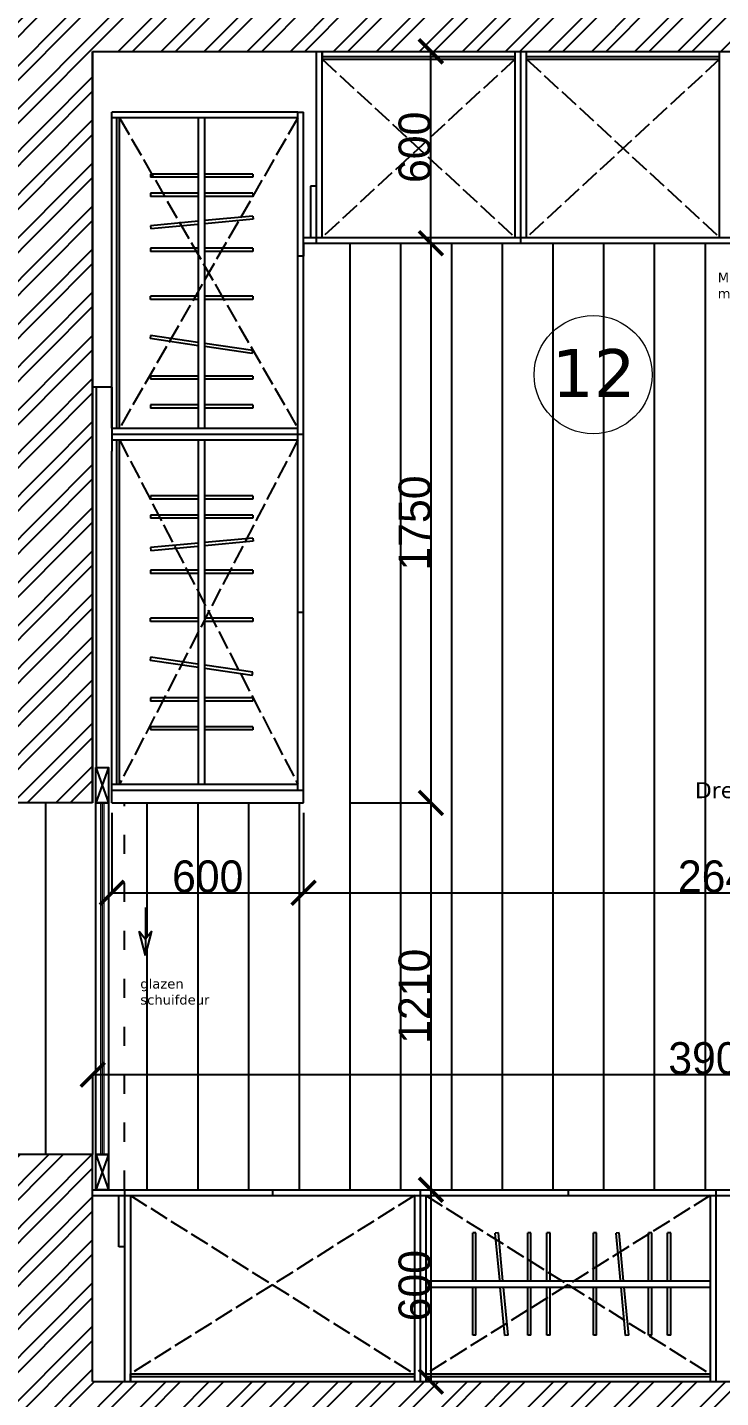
# Model space of a CAD drawing. Header units: millimetres. Extents: x -153917 to -31303, y -39726 to 31262.
# Drawn here: x -102134 to -99965, y -2575 to 1710 of the extents above; entities that cross this region are included whole.
import ezdxf

# ---------------------------------------------------------------- set-up
doc = ezdxf.new("R2010")
doc.units = ezdxf.units.MM
doc.header["$LTSCALE"] = 5
doc.linetypes.add('ACAD_ISO02W100', pattern=[15, 12, -3])
doc.linetypes.add('ACAD_ISO03W100', pattern=[30, 12, -18])
for name, color, linetype in [('Bemating', 1, 'Continuous'), ('invulling muren', 252, 'Continuous'), ('Meubel', 8, 'Continuous'), ('Meubels', 8, 'Continuous'), ('muren', 7, 'Continuous'), ('Tekst', 7, 'Continuous')]:
    doc.layers.add(name, color=color, linetype=linetype)
doc.layers.add('Nummering schrijnwerkerij', color=80, linetype='Continuous', lineweight=0)
doc.layers.add('verre', color=4, linetype='Continuous', lineweight=0)
doc.layers.add('parket', color=7, linetype='Continuous', true_color=0xe6d6b7)
doc.styles.add('Geneva', font='')
doc.styles.get('Geneva').set_extended_font_data('Geneva')
doc.dimstyles.new('ISO-25', dxfattribs={"dimtxt": 100, "dimasz": 25, "dimexe": 1.25, "dimexo": 0.625, "dimtad": 1, "dimtxsty": 'Standard', "dimblk": 'ARCHTICK', "dimcen": 2.5, "dimse1": 1, "dimse2": 1, "dimadec": 0, "dimazin": 0, "dimtfac": 1, "dimtmove": 0, "dimatfit": 3, "dimfxl": 1, "dimarcsym": 0})

# ---------------------------------------------------------------- blocks, each defined once
blk = doc.blocks.new('_ArchTick')
at = {"color": 0, "linetype": 'ByBlock', "const_width": 0.15}
blk.add_lwpolyline([(-0.5, -0.5), (0.5, 0.5)], dxfattribs=at)
blk = doc.blocks.new('*D383')
at = {"layer": 'Bemating', "color": 0, "lineweight": -2, "transparency": 16777216}
for p, q in [((-114929.6, -10738.3), (-114929.6, -10989.5)), ((-97729.6, -10738.3), (-97729.6, -10989.5)), ((-114929.6, -10988.3), (-97729.6, -10988.3))]:
    blk.add_line(p, q, dxfattribs=at)
at = {"layer": 'Defpoints', "color": 0, "transparency": 16777216}
for p in [(-114929.6, 501.3), (-97729.6, -2778.7), (-97729.6, -10988.3)]:
    blk.add_point(p, dxfattribs=at)
at = {"layer": 'Bemating', "color": 0, "lineweight": -2, "transparency": 16777216, "xscale": 75, "yscale": 75, "zscale": 75, "rotation": 180}
blk.add_blockref('_ArchTick', (-114929.6, -10988.3), dxfattribs=at)
at = {"layer": 'Bemating', "color": 0, "lineweight": -2, "transparency": 16777216, "xscale": 75, "yscale": 75, "zscale": 75}
blk.add_blockref('_ArchTick', (-97729.6, -10988.3), dxfattribs=at)
at = {"layer": 'Bemating', "color": 0, "transparency": 16777216, "insert": (-106329.6, -10937.6), "char_height": 100, "attachment_point": 5, "style": 'Geneva'}
blk.add_mtext('17200', dxfattribs=at)
blk = doc.blocks.new('*D587')
at = {"layer": 'Bemating', "color": 0, "lineweight": -2, "transparency": 16777216}
for p, q in [((-101869.6, -746.1), (-101869.6, -997.3)), ((-101269.6, -746.1), (-101269.6, -997.3)), ((-101869.6, -996.1), (-101269.6, -996.1))]:
    blk.add_line(p, q, dxfattribs=at)
at = {"layer": 'Defpoints', "color": 0, "transparency": 16777216}
for p in [(-101869.6, -714.7), (-101269.6, -714.7), (-101269.6, -996.1)]:
    blk.add_point(p, dxfattribs=at)
at = {"layer": 'Bemating', "color": 0, "lineweight": -2, "transparency": 16777216, "xscale": 75, "yscale": 75, "zscale": 75, "rotation": 180}
blk.add_blockref('_ArchTick', (-101869.6, -996.1), dxfattribs=at)
at = {"layer": 'Bemating', "color": 0, "lineweight": -2, "transparency": 16777216, "xscale": 75, "yscale": 75, "zscale": 75}
blk.add_blockref('_ArchTick', (-101269.6, -996.1), dxfattribs=at)
at = {"layer": 'Bemating', "color": 0, "transparency": 16777216, "insert": (-101569.6, -945.5), "char_height": 100, "attachment_point": 5, "style": 'Geneva'}
blk.add_mtext('600', dxfattribs=at)
blk = doc.blocks.new('*D588')
at = {"layer": 'Bemating', "color": 0, "lineweight": -2, "transparency": 16777216}
for p, q in [((-101269.6, -746.1), (-101269.6, -997.3)), ((-98629.6, -746.1), (-98629.6, -997.3)), ((-101269.6, -996.1), (-98629.6, -996.1))]:
    blk.add_line(p, q, dxfattribs=at)
at = {"layer": 'Defpoints', "color": 0, "transparency": 16777216}
for p in [(-101269.6, -714.7), (-98629.6, -714.7), (-98629.6, -996.1)]:
    blk.add_point(p, dxfattribs=at)
at = {"layer": 'Bemating', "color": 0, "lineweight": -2, "transparency": 16777216, "xscale": 75, "yscale": 75, "zscale": 75, "rotation": 180}
blk.add_blockref('_ArchTick', (-101269.6, -996.1), dxfattribs=at)
at = {"layer": 'Bemating', "color": 0, "lineweight": -2, "transparency": 16777216, "xscale": 75, "yscale": 75, "zscale": 75}
blk.add_blockref('_ArchTick', (-98629.6, -996.1), dxfattribs=at)
at = {"layer": 'Bemating', "color": 0, "transparency": 16777216, "insert": (-99949.6, -945.5), "char_height": 100, "attachment_point": 5, "style": 'Geneva'}
blk.add_mtext('2640', dxfattribs=at)
blk = doc.blocks.new('*D590')
at = {"layer": 'Bemating', "color": 0, "lineweight": -2, "transparency": 16777216}
for p, q in [((-101121.2, 1035.3), (-100869.9, 1035.3)), ((-100871.2, 1035.3), (-100871.2, -714.7)), ((-101121.2, -714.7), (-100869.9, -714.7))]:
    blk.add_line(p, q, dxfattribs=at)
at = {"layer": 'Defpoints', "color": 0, "transparency": 16777216}
for p in [(-101269.6, 1035.3), (-101269.6, -714.7), (-100871.2, -714.7)]:
    blk.add_point(p, dxfattribs=at)
at = {"layer": 'Bemating', "color": 0, "lineweight": -2, "transparency": 16777216, "xscale": 75, "yscale": 75, "zscale": 75}
for p, rotation in [((-100871.2, 1035.3), 90), ((-100871.2, -714.7), 270)]:
    blk.add_blockref('_ArchTick', p, dxfattribs=dict(at, rotation=rotation))
at = {"layer": 'Bemating', "color": 0, "transparency": 16777216, "insert": (-100921.8, 160.3), "char_height": 100, "attachment_point": 5, "rotation": 90, "style": 'Geneva'}
blk.add_mtext('1750', dxfattribs=at)
blk = doc.blocks.new('*D591')
at = {"layer": 'Bemating', "color": 0, "lineweight": -2, "transparency": 16777216}
for p, q in [((-101121.2, -714.7), (-100869.9, -714.7)), ((-100871.2, -714.7), (-100871.2, -1924.7)), ((-101121.2, -1924.7), (-100869.9, -1924.7))]:
    blk.add_line(p, q, dxfattribs=at)
at = {"layer": 'Defpoints', "color": 0, "transparency": 16777216}
for p in [(-101269.6, -714.7), (-101829.6, -1924.7), (-100871.2, -1924.7)]:
    blk.add_point(p, dxfattribs=at)
at = {"layer": 'Bemating', "color": 0, "lineweight": -2, "transparency": 16777216, "xscale": 75, "yscale": 75, "zscale": 75}
for p, rotation in [((-100871.2, -714.7), 90), ((-100871.2, -1924.7), 270)]:
    blk.add_blockref('_ArchTick', p, dxfattribs=dict(at, rotation=rotation))
at = {"layer": 'Bemating', "color": 0, "transparency": 16777216, "insert": (-100921.8, -1319.7), "char_height": 100, "attachment_point": 5, "rotation": 90, "style": 'Geneva'}
blk.add_mtext('1210', dxfattribs=at)
blk = doc.blocks.new('*D592')
at = {"layer": 'Bemating', "color": 0, "lineweight": -2, "transparency": 16777216}
for p, q in [((-101121.2, -1924.7), (-100869.9, -1924.7)), ((-100871.2, -1924.7), (-100871.2, -2524.7)), ((-101121.2, -2524.7), (-100869.9, -2524.7))]:
    blk.add_line(p, q, dxfattribs=at)
at = {"layer": 'Defpoints', "color": 0, "transparency": 16777216}
for p in [(-101829.6, -1924.7), (-101829.6, -2524.7), (-100871.2, -2524.7)]:
    blk.add_point(p, dxfattribs=at)
at = {"layer": 'Bemating', "color": 0, "lineweight": -2, "transparency": 16777216, "xscale": 75, "yscale": 75, "zscale": 75}
for p, rotation in [((-100871.2, -1924.7), 90), ((-100871.2, -2524.7), 270)]:
    blk.add_blockref('_ArchTick', p, dxfattribs=dict(at, rotation=rotation))
at = {"layer": 'Bemating', "color": 0, "transparency": 16777216, "insert": (-100921.8, -2224.7), "char_height": 100, "attachment_point": 5, "rotation": 90, "style": 'Geneva'}
blk.add_mtext('600', dxfattribs=at)
blk = doc.blocks.new('*D593')
at = {"layer": 'Bemating', "color": 0, "lineweight": -2, "transparency": 16777216}
for p, q in [((-101121.2, 1635.3), (-100869.9, 1635.3)), ((-100871.2, 1035.3), (-100871.2, 1635.3)), ((-101121.2, 1035.3), (-100869.9, 1035.3))]:
    blk.add_line(p, q, dxfattribs=at)
at = {"layer": 'Defpoints', "color": 0, "transparency": 16777216}
for p in [(-101229.6, 1635.3), (-100871.2, 1635.3), (-101269.6, 1035.3)]:
    blk.add_point(p, dxfattribs=at)
at = {"layer": 'Bemating', "color": 0, "lineweight": -2, "transparency": 16777216, "xscale": 75, "yscale": 75, "zscale": 75}
for p, rotation in [((-100871.2, 1635.3), 90), ((-100871.2, 1035.3), 270)]:
    blk.add_blockref('_ArchTick', p, dxfattribs=dict(at, rotation=rotation))
at = {"layer": 'Bemating', "color": 0, "transparency": 16777216, "insert": (-100921.8, 1335.3), "char_height": 100, "attachment_point": 5, "rotation": 90, "style": 'Geneva'}
blk.add_mtext('600', dxfattribs=at)
blk = doc.blocks.new('*D594')
at = {"layer": 'Bemating', "color": 0, "lineweight": -2, "transparency": 16777216}
for p, q in [((-101929.6, -1814.5), (-101929.6, -1563.2)), ((-101929.6, -1564.5), (-98029.6, -1564.5)), ((-98029.6, -1814.5), (-98029.6, -1563.2))]:
    blk.add_line(p, q, dxfattribs=at)
at = {"layer": 'Defpoints', "color": 0, "transparency": 16777216}
for p in [(-98029.6, -1564.5), (-101929.6, -1924.7), (-98029.6, -1924.7)]:
    blk.add_point(p, dxfattribs=at)
at = {"layer": 'Bemating', "color": 0, "lineweight": -2, "transparency": 16777216, "xscale": 75, "yscale": 75, "zscale": 75, "rotation": 180}
blk.add_blockref('_ArchTick', (-101929.6, -1564.5), dxfattribs=at)
at = {"layer": 'Bemating', "color": 0, "lineweight": -2, "transparency": 16777216, "xscale": 75, "yscale": 75, "zscale": 75}
blk.add_blockref('_ArchTick', (-98029.6, -1564.5), dxfattribs=at)
at = {"layer": 'Bemating', "color": 0, "transparency": 16777216, "insert": (-99979.6, -1513.9), "char_height": 100, "attachment_point": 5, "style": 'Geneva'}
blk.add_mtext('3900', dxfattribs=at)

msp = doc.modelspace()

# ---------------------------------------------------------------- hatches: boundary and pattern name
at = {"layer": 'invulling muren'}
h = msp.add_hatch(dxfattribs=at)
h.set_pattern_fill('ANSI32', color=256, scale=10)
h.set_pattern_definition([(45, (1e-10, -23136.5), (-67.35192, 67.35192), []), (45, (44.9, -23136.5), (-67.35192, 67.35192), [])])
h.paths.add_polyline_path([(-98029.643, 1785.315), (-103329.643, 1785.315), (-103329.643, 4172.815), (-103479.643, 4172.815), (-103479.643, 1785.315), (-104389.643, 1785.315), (-104389.643, 1635.315), (-104359.643, 1635.315), (-103329.643, 1635.315), (-102229.643, 1635.315), (-102229.643, -714.685), (-101929.643, -714.685), (-101929.643, 1635.315), (-98029.643, 1635.315), (-98029.643, 651.315), (-98029.643, -734.685), (-97879.643, -734.685), (-97879.643, 4172.815), (-98029.643, 4172.815)])
h.paths.add_polyline_path([(-102229.643, -4384.685), (-103159.643, -4384.685), (-103159.643, -4394.685), (-103159.643, -4484.685), (-102229.643, -4484.685), (-102229.643, -4673.685), (-102229.643, -4784.685), (-102229.643, -5676.685), (-102229.643, -7734.685), (-102079.643, -7734.685), (-102079.643, -6414.685), (-102019.643, -6414.685), (-101929.643, -6414.685), (-101929.643, -5676.685), (-101929.643, -2778.685), (-101929.643, -2624.685), (-98029.643, -2624.685), (-98029.643, -2928.685), (-98029.643, -5602.185), (-97879.643, -5602.185), (-97879.643, -1794.685), (-98029.643, -1794.685), (-98029.643, -1824.685), (-98029.643, -2524.685), (-101929.643, -2524.685), (-101929.643, -1814.685), (-102229.643, -1814.685)])
h.paths.add_polyline_path([(-108529.643, -9564.685), (-108529.643, -9194.685), (-108679.643, -9194.685), (-108679.643, -9714.685), (-108059.643, -9714.685), (-108059.643, -9564.685), (-108089.643, -9564.685)])
h.paths.add_polyline_path([(-105079.643, -9564.685), (-105079.643, -4484.685), (-104009.643, -4484.685), (-104009.643, -4474.685), (-104009.643, -4384.685), (-105079.643, -4384.685), (-105079.643, -2839.685), (-105089.643, -2839.685), (-105179.643, -2839.685), (-105179.643, -3064.685), (-105279.643, -3064.685), (-105279.643, -3074.685), (-105279.643, -3214.685), (-105229.643, -3214.685), (-105229.643, -9564.685), (-106599.643, -9564.685), (-106599.643, -9714.685), (-104559.643, -9714.685), (-104559.643, -9564.685), (-104589.643, -9564.685)])
h.paths.add_polyline_path([(-102229.643, -9564.685), (-103099.643, -9564.685), (-103099.643, -9714.685), (-102079.643, -9714.685), (-102079.643, -9194.685), (-102229.643, -9194.685), (-102229.643, -9224.685)])
at = {"layer": 'parket'}
h = msp.add_hatch(dxfattribs=at)
h.set_pattern_fill('LINE', color=256, scale=50, angle=90)
h.paths.add_polyline_path([(-102629.643, 1635.315), (-102729.643, 1635.315), (-103329.643, 1635.315), (-104359.643, 1635.315), (-104359.643, 1605.315), (-105879.643, 1605.315), (-105879.643, 1635.315), (-106349.643, 1635.315), (-106349.643, 925.315), (-104719.643, 925.315), (-104719.643, -954.685), (-106349.643, -954.685), (-106349.643, -1664.685), (-105079.643, -1664.685), (-105079.643, -1989.685), (-105079.643, -1999.685), (-105079.643, -2024.685, -0.41421356), (-104299.643, -2804.685), (-105079.643, -2804.685), (-105079.643, -2839.685), (-105079.643, -3064.685), (-103332.674, -3064.685, -0.44024961), (-103033.105, -2921.807, -0.59671455), (-102524.763, -3064.685), (-102229.643, -3064.685), (-102229.643, -1814.685), (-102229.643, -714.685), (-102729.643, -714.685), (-102729.643, 925.315), (-102629.643, 925.315)])
h.paths.add_polyline_path([(-104619.643, 925.315), (-104119.643, 925.315), (-104119.643, -954.685), (-104619.643, -954.685)], flags=0)
h.paths.add_polyline_path([(-102355.605, -2375.015, -1), (-103075.605, -2375.015, -1)], flags=0)
h.paths.add_polyline_path([(-103332.674, -3064.685), (-105079.643, -3064.685), (-105079.643, -3214.685), (-103326.092, -3214.685, -0.09630231), (-103342.48, -3130.387, -0.07421812)])
h.paths.add_polyline_path([(-102229.643, -3064.685), (-102524.763, -3064.685, -0.12708391), (-102529.567, -3214.685), (-102229.643, -3214.685)])
h.paths.add_polyline_path([(-102229.643, -3214.685), (-102529.567, -3214.685, -0.57521123), (-103033.105, -3338.968, -0.41432246), (-103326.092, -3214.685), (-105079.643, -3214.685), (-105079.643, -3934.685), (-104727.089, -3934.685, -2.19747734), (-104425.492, -3934.685), (-104209.643, -3934.685, -0.41421356), (-104009.643, -4134.685), (-104009.643, -4384.685), (-103999.643, -4384.685), (-103974.643, -4384.685), (-103194.643, -4384.685), (-103159.643, -4384.685), (-102229.643, -4384.685)])
h.paths.add_polyline_path([(-102355.605, -3885.76, -1), (-103075.605, -3885.76, -1)], flags=16)
h.paths.add_polyline_path([(-104119.643, 925.315), (-104119.643, -954.685), (-104619.643, -954.685), (-104619.643, 925.315)], flags=16)
h.paths.add_polyline_path([(-102355.605, -2375.015, -1), (-103075.605, -2375.015, -1)], flags=16)
h.paths.add_polyline_path([(-105079.643, -2024.685), (-105079.643, -2804.685), (-104299.643, -2804.685, 0.41421356)], flags=17)
h.paths.add_polyline_path([(-103194.643, -4384.685), (-103974.643, -4384.685), (-103974.643, -4424.685), (-103964.643, -4424.685), (-103964.643, -4444.685), (-103204.643, -4444.685), (-103204.643, -4424.685), (-103194.643, -4424.685)])
h.paths.add_polyline_path([(-101919.643, -714.685), (-101919.643, -604.685), (-101879.643, -604.685), (-101879.643, -714.685), (-101879.643, -1814.685), (-101879.643, -1924.685), (-101829.643, -1924.685), (-101829.643, -714.685), (-101869.643, -714.685), (-101869.643, 385.315), (-101869.643, 585.315), (-101929.643, 585.315), (-101929.643, -714.685), (-102229.643, -714.685), (-102229.643, -1814.685), (-101929.643, -1814.685), (-101929.643, -1924.685), (-101919.643, -1924.685), (-101919.643, -1814.685)])
h.paths.add_polyline_path([(-98059.643, -734.685), (-98059.643, -714.685), (-98629.643, -714.685), (-98629.643, 1035.315), (-101269.643, 1035.315), (-101269.643, -714.685), (-101829.643, -714.685), (-101829.643, -1924.685), (-98029.643, -1924.685), (-98029.643, -1824.685), (-98059.643, -1824.685)])
h.paths.add_polyline_path([(-101744.418, -1115.574), (-101764.384, -1192.256), (-101784.351, -1115.574), (-101764.384, -1141.019)], flags=16)
h.paths.add_polyline_path([(-103339.314, -3592.76), (-103063.441, -3592.76), (-103063.441, -3484.18), (-103339.314, -3484.18)], flags=24)
h.paths.add_polyline_path([(-104025.967, -1695.607), (-103694.586, -1695.607), (-103694.586, -1501.444), (-104025.967, -1501.444)], flags=24)
h.paths.add_polyline_path([(-102233.163, -1390.743), (-102233.163, -954.997), (-102348.935, -954.997), (-102348.935, -1390.743)], flags=24)

# ---------------------------------------------------------------- linework, layer by layer
at = {"layer": 'Meubel'}
for p, q in [((-101229.643, 1035.315), (-101229.643, 1635.315)), ((-101211.643, 1053.315), (-101211.643, 1635.315)), ((-101211.643, 1635.315), (-101211.643, 1611.315)), ((-101211.643, 1635.315), (-101211.643, 1611.315)), ((-100607.643, 1053.315), (-100607.643, 1635.315)), ((-100589.643, 1035.315), (-100589.643, 1635.315)), ((-100571.643, 1053.315), (-100571.643, 1635.315)), ((-99967.643, 1053.315), (-99967.643, 1635.315)), ((-101211.643, 1619.315), (-100607.643, 1619.315)), ((-101211.643, 1611.315), (-100607.643, 1611.315)), ((-100571.643, 1619.315), (-99967.643, 1619.315)), ((-100571.643, 1611.315), (-99967.643, 1611.315)), ((-101287.643, 1445.315), (-101869.643, 1445.315)), ((-101869.643, 456.649), (-101869.643, 1445.315)), ((-101287.643, 1427.315), (-101869.643, 1427.315)), ((-101853.643, 456.649), (-101853.643, 1427.315)), ((-101845.643, 456.649), (-101845.643, 1427.315)), ((-101287.643, 995.315), (-101287.643, 1445.315)), ((-101287.643, -674.685), (-101287.643, 1445.315)), ((-101287.643, 995.315), (-101287.643, 1445.315)), ((-101287.643, 1445.315), (-101269.643, 1445.315)), ((-101269.643, -714.685), (-101269.643, 1445.315)), ((-101229.643, 1213.315), (-101247.643, 1213.315)), ((-101247.643, 1213.315), (-101247.643, 1053.315)), ((-101229.643, 1053.315), (-101229.643, 1213.315)), ((-101269.643, 1053.315), (-99681.353, 1053.315)), ((-101269.643, 1035.315), (-98629.643, 1035.315)), ((-101269.643, 1035.315), (-101269.643, 995.315)), ((-101269.643, 995.315), (-101287.643, 995.315)), ((-101869.643, 585.315), (-101929.643, 585.315)), ((-101869.643, 585.315), (-101869.643, 385.315)), ((-101869.643, 456.649), (-101287.643, 456.649)), ((-101869.643, 438.649), (-101269.643, 438.649)), ((-101869.643, 420.649), (-101287.643, 420.649)), ((-101853.643, -656.685), (-101853.643, 420.649)), ((-101845.643, -656.685), (-101845.643, 420.649)), ((-101869.643, -714.685), (-101869.643, 385.315)), ((-101287.643, -118.018), (-101269.643, -118.018)), ((-101919.643, -604.685), (-101879.643, -714.685)), ((-101879.643, -604.685), (-101919.643, -714.685)), ((-101869.643, -656.685), (-101287.643, -656.685)), ((-101869.643, -674.685), (-101269.643, -674.685)), ((-101869.643, -714.685), (-101269.643, -714.685)), ((-101764.384, -1042.256), (-101764.384, -1192.256)), ((-101764.384, -1192.256), (-101784.351, -1115.574)), ((-101784.351, -1115.574), (-101764.384, -1141.019)), ((-101764.384, -1192.256), (-101744.418, -1115.574)), ((-101744.418, -1115.574), (-101764.384, -1141.019)), ((-101919.643, -1814.685), (-101879.643, -1924.685)), ((-101879.643, -1814.685), (-101919.643, -1924.685)), ((-101929.643, -2524.685), (-101929.643, -1924.685)), ((-101929.643, -1924.685), (-98029.643, -1924.685)), ((-101929.643, -1924.685), (-101829.643, -1924.685)), ((-101829.643, -1924.685), (-101829.643, -2524.685)), ((-101367.143, -1924.685), (-101367.143, -1942.685)), ((-100904.643, -1924.685), (-100904.643, -2524.685)), ((-100904.643, -1924.685), (-100904.643, -2524.685)), ((-100904.643, -1924.685), (-100904.643, -2524.685)), ((-100442.143, -1924.685), (-100442.143, -1942.685)), ((-99979.643, -1924.685), (-99979.643, -2524.685)), ((-99979.643, -1924.685), (-99979.643, -2524.685)), ((-99979.643, -1924.685), (-99979.643, -2524.685)), ((-101929.643, -1942.685), (-98029.643, -1942.685)), ((-101847.643, -2102.685), (-101847.643, -1942.685)), ((-101829.643, -1942.685), (-101829.643, -2102.685)), ((-101811.643, -1942.685), (-101811.643, -2524.685)), ((-100922.643, -1942.685), (-100922.643, -2524.685)), ((-100904.643, -1942.685), (-100904.643, -2102.685)), ((-100886.643, -1942.685), (-100886.643, -2524.685)), ((-99997.643, -1942.685), (-99997.643, -2524.685)), ((-99979.643, -1942.685), (-99979.643, -2102.685)), ((-101829.643, -2102.685), (-101847.643, -2102.685)), ((-101811.643, -2524.685), (-101811.643, -2500.685)), ((-101811.643, -2500.685), (-100922.643, -2500.685)), ((-101811.643, -2508.685), (-100922.643, -2508.685)), ((-100886.643, -2500.685), (-99997.643, -2500.685)), ((-100886.643, -2508.685), (-99997.643, -2508.685))]:
    msp.add_line(p, q, dxfattribs=at)
at = {"layer": 'Meubel', "linetype": 'ACAD_ISO02W100'}
for p, q in [((-101211.643, 1611.315), (-100607.643, 1053.315)), ((-100607.643, 1611.315), (-101211.643, 1053.315)), ((-100571.643, 1611.315), (-99967.643, 1053.315)), ((-99967.643, 1611.315), (-100571.643, 1053.315)), ((-101845.643, 1427.315), (-101287.643, 456.649)), ((-101287.643, 1427.315), (-101845.643, 456.649)), ((-101845.643, 420.649), (-101287.643, -656.685)), ((-101287.643, 420.649), (-101845.643, -656.685)), ((-101811.643, -1942.685), (-100922.643, -2500.685)), ((-100922.643, -1942.685), (-101811.643, -2500.685)), ((-100886.643, -1942.685), (-99997.643, -2500.685)), ((-99997.643, -1942.685), (-100886.643, -2500.685))]:
    msp.add_line(p, q, dxfattribs=at)
at = {"layer": 'Meubel'}
for points in [[(-101919.643, -604.685), (-101879.643, -604.685), (-101879.643, -714.685), (-101919.643, -714.685)], [(-101919.643, -714.685), (-101879.643, -714.685), (-101879.643, -1814.685), (-101919.643, -1814.685)], [(-101919.643, -1814.685), (-101879.643, -1814.685), (-101879.643, -1924.685), (-101919.643, -1924.685)]]:
    msp.add_lwpolyline(points, close=True, dxfattribs=at)
at = {"layer": 'Meubels'}
for p, q in [((-101598.643, 456.649), (-101598.643, 1427.315)), ((-101578.643, 456.649), (-101578.643, 1427.315)), ((-101748.643, 1251.779), (-101748.643, 1241.779)), ((-101599.73, 1251.779), (-101748.643, 1251.779)), ((-101428.643, 1251.779), (-101578.643, 1251.779)), ((-101428.643, 1251.779), (-101428.643, 1241.779)), ((-101598.856, 1241.779), (-101748.643, 1241.779)), ((-101428.643, 1241.779), (-101578.643, 1241.779)), ((-101748.643, 1191.779), (-101748.643, 1181.779)), ((-101599.73, 1191.779), (-101748.643, 1191.779)), ((-101597.982, 1181.779), (-101748.643, 1181.779)), ((-101428.643, 1191.779), (-101578.643, 1191.779)), ((-101428.643, 1181.779), (-101578.643, 1181.779)), ((-101428.643, 1191.779), (-101428.643, 1181.779)), ((-101428.643, 1120.059), (-101578.643, 1106.031)), ((-101428.643, 1120.059), (-101427.712, 1110.102)), ((-101598.851, 1104.141), (-101748.643, 1090.133)), ((-101748.643, 1090.133), (-101747.712, 1080.176)), ((-101600.705, 1093.924), (-101747.712, 1080.176)), ((-101427.712, 1110.102), (-101578.643, 1095.987)), ((-101748.643, 1019.452), (-101748.643, 1009.452)), ((-101599.73, 1019.452), (-101748.643, 1019.452)), ((-101598.856, 1009.452), (-101748.643, 1009.452)), ((-101428.643, 1019.452), (-101578.643, 1019.452)), ((-101428.643, 1009.452), (-101578.643, 1009.452)), ((-101428.643, 1019.452), (-101428.643, 1009.452)), ((-101748.643, 859.452), (-101748.643, 869.452)), ((-101599.73, 869.452), (-101748.643, 869.452)), ((-101598.643, 859.452), (-101748.643, 859.452)), ((-101428.643, 869.452), (-101578.643, 869.452)), ((-101428.643, 859.452), (-101578.643, 859.452)), ((-101428.643, 869.452), (-101428.643, 859.452)), ((-101748.643, 747.035), (-101750.091, 737.14)), ((-101598.643, 714.977), (-101750.091, 737.14)), ((-101600.856, 725.407), (-101748.643, 747.035)), ((-101428.643, 700.205), (-101578.643, 722.156)), ((-101430.091, 690.31), (-101578.643, 712.05)), ((-101430.091, 690.31), (-101428.643, 700.205)), ((-101748.643, 620.059), (-101748.643, 610.059)), ((-101598.643, 620.059), (-101748.643, 620.059)), ((-101599.73, 610.059), (-101748.643, 610.059)), ((-101428.643, 620.059), (-101578.643, 620.059)), ((-101428.643, 610.059), (-101578.643, 610.059)), ((-101428.643, 620.059), (-101428.643, 610.059)), ((-101748.643, 530.059), (-101748.643, 520.059)), ((-101598.643, 530.059), (-101748.643, 530.059)), ((-101598.643, 520.059), (-101748.643, 520.059)), ((-101428.643, 530.059), (-101578.643, 530.059)), ((-101428.643, 520.059), (-101578.643, 520.059)), ((-101428.643, 530.059), (-101428.643, 520.059)), ((-101598.643, -656.685), (-101598.643, 420.649)), ((-101578.643, -656.685), (-101578.643, 420.649)), ((-101748.643, 245.112), (-101748.643, 235.112)), ((-101599.73, 245.112), (-101748.643, 245.112)), ((-101598.856, 235.112), (-101748.643, 235.112)), ((-101428.643, 245.112), (-101578.643, 245.112)), ((-101428.643, 235.112), (-101578.643, 235.112)), ((-101428.643, 245.112), (-101428.643, 235.112)), ((-101748.643, 185.112), (-101748.643, 175.112)), ((-101599.73, 185.112), (-101748.643, 185.112)), ((-101597.982, 175.112), (-101748.643, 175.112)), ((-101428.643, 185.112), (-101578.643, 185.112)), ((-101428.643, 175.112), (-101578.643, 175.112)), ((-101428.643, 185.112), (-101428.643, 175.112)), ((-101598.851, 97.475), (-101748.643, 83.466)), ((-101600.705, 87.258), (-101747.712, 73.51)), ((-101428.643, 113.392), (-101578.643, 99.364)), ((-101427.712, 103.436), (-101578.643, 89.321)), ((-101428.643, 113.392), (-101427.712, 103.436)), ((-101748.643, 83.466), (-101747.712, 73.51)), ((-101748.643, 12.786), (-101748.643, 2.786)), ((-101599.73, 12.786), (-101748.643, 12.786)), ((-101598.856, 2.786), (-101748.643, 2.786)), ((-101428.643, 12.786), (-101578.643, 12.786)), ((-101428.643, 2.786), (-101578.643, 2.786)), ((-101428.643, 12.786), (-101428.643, 2.786)), ((-101748.643, -147.214), (-101748.643, -137.214)), ((-101599.73, -137.214), (-101748.643, -137.214)), ((-101598.643, -147.214), (-101748.643, -147.214)), ((-101428.643, -137.214), (-101578.643, -137.214)), ((-101428.643, -147.214), (-101578.643, -147.214)), ((-101428.643, -137.214), (-101428.643, -147.214)), ((-101748.643, -259.632), (-101750.091, -269.527)), ((-101598.643, -291.69), (-101750.091, -269.527)), ((-101600.856, -281.26), (-101748.643, -259.632)), ((-101428.643, -306.462), (-101578.643, -284.51)), ((-101430.091, -316.356), (-101578.643, -294.617)), ((-101430.091, -316.356), (-101428.643, -306.462)), ((-101748.643, -386.607), (-101748.643, -396.607)), ((-101598.643, -386.607), (-101748.643, -386.607)), ((-101599.73, -396.607), (-101748.643, -396.607)), ((-101428.643, -386.607), (-101578.643, -386.607)), ((-101428.643, -396.607), (-101578.643, -396.607)), ((-101428.643, -386.607), (-101428.643, -396.607)), ((-101748.643, -476.607), (-101748.643, -486.607)), ((-101598.643, -476.607), (-101748.643, -476.607)), ((-101598.643, -486.607), (-101748.643, -486.607)), ((-101428.643, -476.607), (-101578.643, -476.607)), ((-101428.643, -486.607), (-101578.643, -486.607)), ((-101428.643, -476.607), (-101428.643, -486.607)), ((-100730.506, -2059.685), (-100740.506, -2059.685)), ((-100740.506, -2209.472), (-100740.506, -2059.685)), ((-100730.506, -2208.598), (-100730.506, -2059.685)), ((-100659.825, -2059.685), (-100669.782, -2060.616)), ((-100656.034, -2207.623), (-100669.782, -2060.616)), ((-100645.817, -2209.477), (-100659.825, -2059.685)), ((-100558.18, -2059.685), (-100568.18, -2059.685)), ((-100568.18, -2210.346), (-100568.18, -2059.685)), ((-100558.18, -2208.598), (-100558.18, -2059.685)), ((-100508.18, -2209.472), (-100508.18, -2059.685)), ((-100498.18, -2059.685), (-100508.18, -2059.685)), ((-100498.18, -2208.598), (-100498.18, -2059.685)), ((-100352.707, -2059.685), (-100362.707, -2059.685)), ((-100362.707, -2209.472), (-100362.707, -2059.685)), ((-100352.707, -2208.598), (-100352.707, -2059.685)), ((-100282.026, -2059.685), (-100291.982, -2060.616)), ((-100278.235, -2207.623), (-100291.982, -2060.616)), ((-100268.018, -2209.477), (-100282.026, -2059.685)), ((-100180.38, -2059.685), (-100190.38, -2059.685)), ((-100190.38, -2210.346), (-100190.38, -2059.685)), ((-100180.38, -2208.598), (-100180.38, -2059.685)), ((-100130.38, -2209.472), (-100130.38, -2059.685)), ((-100120.38, -2059.685), (-100130.38, -2059.685)), ((-100120.38, -2208.598), (-100120.38, -2059.685)), ((-100886.643, -2209.685), (-99997.643, -2209.685)), ((-100886.643, -2229.685), (-99997.643, -2229.685)), ((-100740.506, -2379.685), (-100740.506, -2229.685)), ((-100730.506, -2379.685), (-100730.506, -2229.685)), ((-100639.856, -2380.616), (-100653.971, -2229.685)), ((-100629.9, -2379.685), (-100643.927, -2229.685)), ((-100568.18, -2379.685), (-100568.18, -2229.685)), ((-100558.18, -2379.685), (-100558.18, -2229.685)), ((-100508.18, -2379.685), (-100508.18, -2229.685)), ((-100498.18, -2379.685), (-100498.18, -2229.685)), ((-100362.707, -2379.685), (-100362.707, -2229.685)), ((-100352.707, -2379.685), (-100352.707, -2229.685)), ((-100262.057, -2380.616), (-100276.171, -2229.685)), ((-100252.1, -2379.685), (-100266.128, -2229.685)), ((-100190.38, -2379.685), (-100190.38, -2229.685)), ((-100180.38, -2379.685), (-100180.38, -2229.685)), ((-100130.38, -2379.685), (-100130.38, -2229.685)), ((-100120.38, -2379.685), (-100120.38, -2229.685)), ((-100730.506, -2379.685), (-100740.506, -2379.685)), ((-100629.9, -2379.685), (-100639.856, -2380.616)), ((-100558.18, -2379.685), (-100568.18, -2379.685)), ((-100498.18, -2379.685), (-100508.18, -2379.685)), ((-100352.707, -2379.685), (-100362.707, -2379.685)), ((-100252.1, -2379.685), (-100262.057, -2380.616)), ((-100180.38, -2379.685), (-100190.38, -2379.685)), ((-100120.38, -2379.685), (-100130.38, -2379.685))]:
    msp.add_line(p, q, dxfattribs=at)
at = {"layer": 'muren'}
for p, q in [((-101929.643, -714.685), (-101929.643, 1635.315)), ((-101929.643, 1635.315), (-101929.643, -714.685)), ((-101929.643, 1635.315), (-98029.643, 1635.315)), ((-101929.643, -714.685), (-102229.643, -714.685)), ((-101929.643, -1814.685), (-102229.643, -1814.685)), ((-101929.643, -1878.685), (-101929.643, -1814.685)), ((-101929.643, -2524.685), (-101929.643, -1814.685)), ((-101929.643, -2524.685), (-98029.643, -2524.685))]:
    msp.add_line(p, q, dxfattribs=at)
at = {"layer": 'muren', "linetype": 'ACAD_ISO03W100'}
msp.add_line((-101829.643, -1924.685), (-101829.643, -714.685), dxfattribs=at)
at = {"layer": 'Nummering schrijnwerkerij'}
msp.add_circle((-100363.608, 624.201), 184.725, dxfattribs=at)
at = {"layer": 'verre'}
for p, q in [((-101904.643, -714.685), (-101904.643, -1814.685)), ((-101899.643, -714.685), (-101899.643, -1814.685)), ((-101894.643, -714.685), (-101894.643, -1814.685))]:
    msp.add_line(p, q, dxfattribs=at)

# ---------------------------------------------------------------- texts
at = {"layer": 'Nummering schrijnwerkerij', "insert": (-100492.645, 704.38), "char_height": 150, "attachment_point": 1}
msp.add_mtext_dynamic_manual_height_columns('{\\fVerdana|b0|i0|c0|p34;12}', width=315.86058, gutter_width=12.5, heights=[0], dxfattribs=at)
at = {"layer": 'Tekst', "char_height": 30, "attachment_point": 1}
for s, insert in [('{\\fVerdana|b0|i0|c0|p34;Maatwerk\\Pmeubel}', (-99973.742, 943.064)), ('{\\fVerdana|b0|i0|c0|p34;glazen\\Pschuifdeur}', (-101780.651, -1265.458))]:
    msp.add_mtext_dynamic_manual_height_columns(s, width=513.71165, gutter_width=12.5, heights=[0], dxfattribs=dict(at, insert=insert))
at = {"layer": 'Tekst', "insert": (-99744.457, -650.183), "char_height": 50, "width": 1582.58803, "attachment_point": 3}
msp.add_mtext('{\\fVerdana|b0|i0|c0|p34;Dressing}', dxfattribs=at)

# ---------------------------------------------------------------- dimensions: what is measured, and where the dimension line sits
at = {"layer": 'Bemating'}
for base, p1, p2, override, picture, middle in [((-100871.185, 1635.315), (-101269.643, 1035.315), (-101229.643, 1635.315), {"dimasz": 75, "dimtxsty": 'Geneva', "dimse1": 0, "dimse2": 0, "dimtmove": 1, "dimfxl": 250, "dimfxlon": 1}, '*D593', (-100921.81, 1335.315)), ((-100871.185, -714.685), (-101269.643, 1035.315), (-101269.643, -714.685), {"dimasz": 75, "dimtxsty": 'Geneva', "dimse1": 0, "dimse2": 0, "dimfxl": 250, "dimfxlon": 1}, '*D590', (-100921.81, 160.315)), ((-100871.185, -1924.685), (-101269.643, -714.685), (-101829.643, -1924.685), {"dimasz": 75, "dimtxsty": 'Geneva', "dimse1": 0, "dimse2": 0, "dimtmove": 1, "dimfxl": 250, "dimfxlon": 1}, '*D591', (-100921.81, -1319.685)), ((-100871.185, -2524.685), (-101829.643, -1924.685), (-101829.643, -2524.685), {"dimasz": 75, "dimtxsty": 'Geneva', "dimse1": 0, "dimse2": 0, "dimtmove": 1, "dimfxl": 250, "dimfxlon": 1}, '*D592', (-100921.81, -2224.685))]:
    dim = msp.add_linear_dim(base=base, p1=p1, p2=p2, angle=90, dimstyle='ISO-25', override=override, dxfattribs=at)
    dim.commit()
    dim.dimension.update_dxf_attribs({"geometry": picture, "text_midpoint": middle})
for base, p1, p2, override, picture, middle in [((-97729.643, -10988.264), (-114929.643, 501.315), (-97729.643, -2778.685), {"dimasz": 75, "dimtxsty": 'Geneva', "dimse1": 0, "dimse2": 0, "dimfxl": 250, "dimfxlon": 1}, '*D383', (-106329.643, -10937.639)), ((-101269.643, -996.09), (-101869.643, -714.685), (-101269.643, -714.685), {"dimasz": 75, "dimtxsty": 'Geneva', "dimse1": 0, "dimse2": 0, "dimfxl": 250, "dimfxlon": 1}, '*D587', (-101569.643, -945.465)), ((-98629.643, -996.09), (-101269.643, -714.685), (-98629.643, -714.685), {"dimasz": 75, "dimtxsty": 'Geneva', "dimse1": 0, "dimse2": 0, "dimtmove": 1, "dimfxl": 250, "dimfxlon": 1}, '*D588', (-99949.643, -945.465)), ((-98029.643, -1564.493), (-101929.643, -1924.685), (-98029.643, -1924.685), {"dimasz": 75, "dimtxsty": 'Geneva', "dimse1": 0, "dimse2": 0, "dimfxl": 250, "dimfxlon": 1}, '*D594', (-99979.643, -1513.868))]:
    dim = msp.add_linear_dim(base=base, p1=p1, p2=p2, dimstyle='ISO-25', override=override, dxfattribs=at)
    dim.commit()
    dim.dimension.update_dxf_attribs({"geometry": picture, "text_midpoint": middle})

doc.saveas('drawing.dxf')
